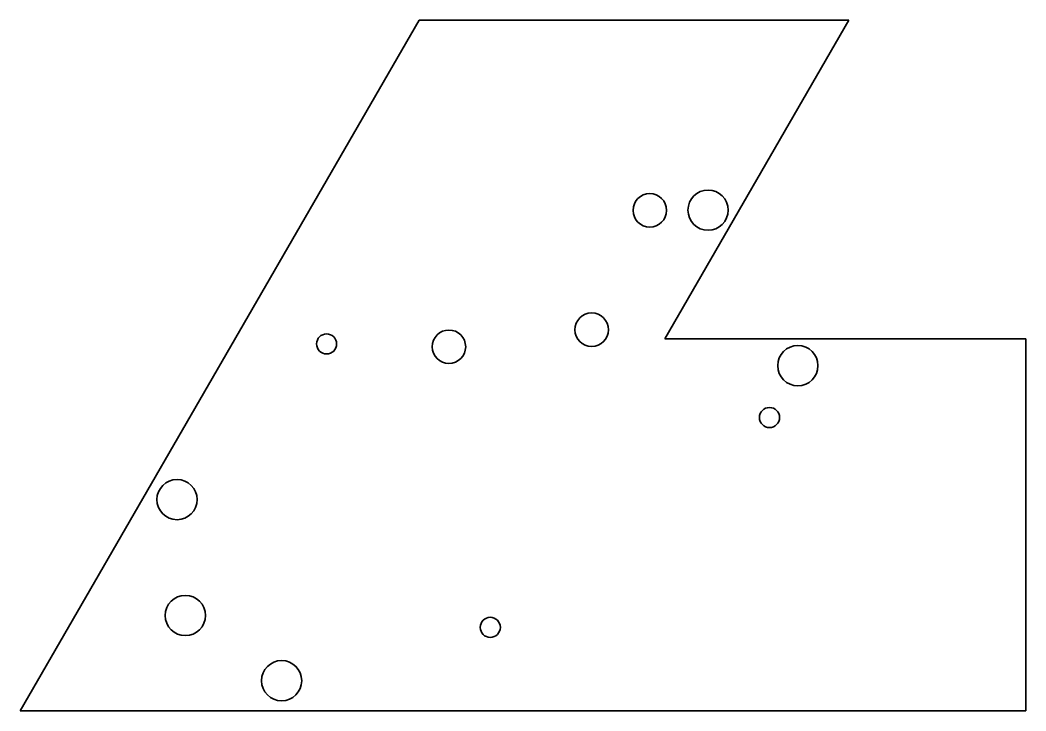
# Model space of a CAD drawing. Header units: millimetres. Extents: x 303 to 453, y 581 to 684.
import ezdxf

# ---------------------------------------------------------------- set-up
doc = ezdxf.new("R2010")
doc.units = ezdxf.units.MM
doc.layers.add('Default', color=7, linetype='Continuous')
doc.layers.add('DV4_0', color=7, linetype='Continuous')

# ---------------------------------------------------------------- blocks, each defined once
blk = doc.blocks.new('SE3')
at = {"layer": 'DV4_0', "color": 7, "linetype": 'Continuous', "lineweight": 35}
for p, q in [((59.5, 103.06), (0, 0)), ((123.59, 103.06), (59.5, 103.06)), ((96.13, 55.5), (123.59, 103.06)), ((150, 55.5), (96.13, 55.5)), ((150, 0), (150, 55.5)), ((0, 0), (150, 0))]:
    blk.add_line(p, q, dxfattribs=at)
for centre, radius in [((93.91, 74.67), 2.5), ((102.6, 74.7), 3), ((85.24, 56.86), 2.5), ((45.71, 54.74), 1.5), ((63.95, 54.32), 2.5), ((115.99, 51.5), 3), ((111.76, 43.76), 1.5), ((23.4, 31.52), 3), ((24.64, 14.23), 3), ((70.12, 12.46), 1.5), ((39, 4.5), 3)]:
    blk.add_circle(centre, radius, dxfattribs=at)

msp = doc.modelspace()

# ---------------------------------------------------------------- block references
at = {"layer": 'Default', "color": 7}
msp.add_blockref('SE3', (302.57, 580.87), dxfattribs=at)

doc.saveas('drawing.dxf')
